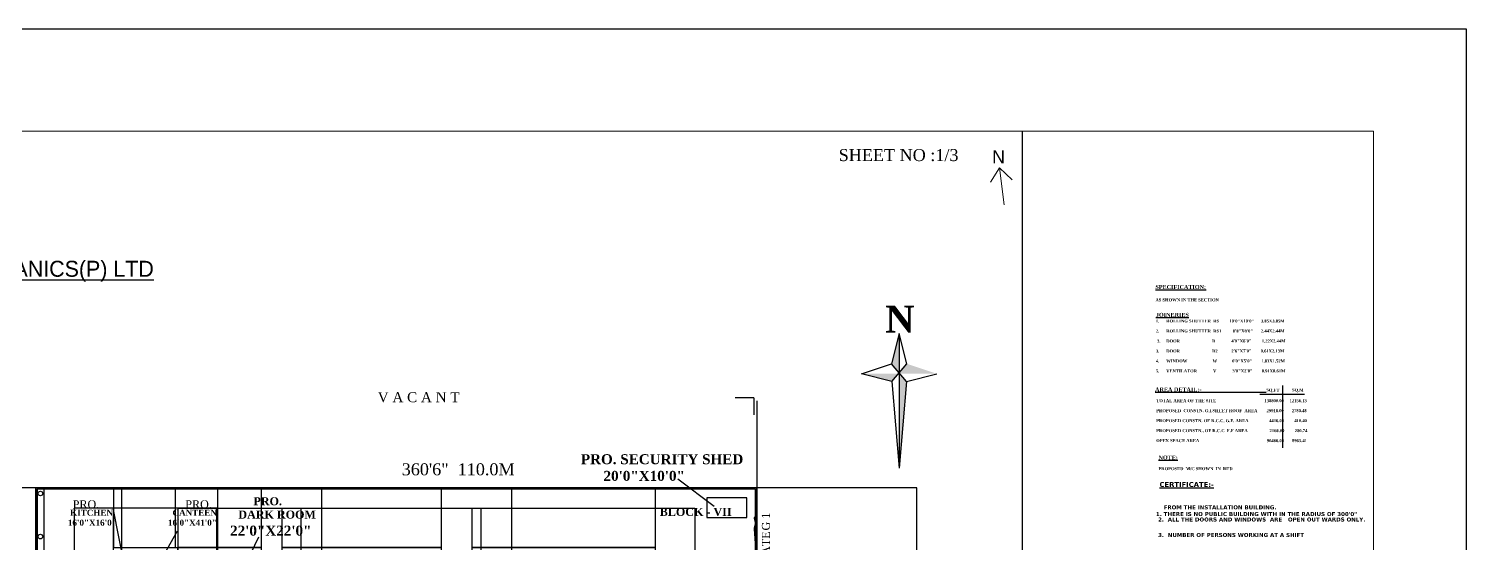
# Model space of a CAD drawing. Header units: metres. Extents: x -4258 to 185371, y -3317 to 113.
# Drawn here: x 4969.3 to 5188.5, y -588.3 to -509.8 of the extents above; entities that cross this region are included whole.
import ezdxf

# ---------------------------------------------------------------- set-up
doc = ezdxf.new("R2010")
doc.units = ezdxf.units.M
doc.header["$LTSCALE"] = 0.5
doc.header["$MEASUREMENT"] = 0
for name, color, linetype in [('BLK_1_INTERNAL_VEHICULAR_ACCESS', 7, 'Continuous'), ('BLK_1_LVL_0_SIDE_SETBACK2', 102, 'Continuous'), ('BLK_2_INTERNAL_VEHICULAR_ACCESS', 7, 'Continuous'), ('BLK_2_LVL_0_SIDE_SETBACK2', 130, 'Continuous'), ('BLK_3_LVL_0_SIDE_SETBACK2', 130, 'Continuous'), ('BLK_4_LVL_0_SIDE_SETBACK2', 130, 'Continuous'), ('BLK_5_INTERNAL_VEHICULAR_ACCESS', 7, 'Continuous'), ('BLK_5_LVL_0_SIDE_SETBACK2', 130, 'Continuous'), ('BLK_6_INTERNAL_VEHICULAR_ACCESS', 7, 'Continuous'), ('BLK_6_LVL_0_SIDE_SETBACK1', 130, 'Continuous'), ('PLOT_BOUNDARY', 70, 'Continuous')]:
    doc.layers.add(name, color=color, linetype=linetype)
doc.layers.add('LOCATION_PLAN', color=7, linetype='Continuous', lineweight=0)
doc.layers.add('NORTH_DIRECTION', color=7, linetype='Continuous', lineweight=0)
doc.layers.add('ROAD_WIDTH', color=7, linetype='Continuous', plot=False)
doc.styles.add('RomanS', font='verdanab.ttf')
doc.styles.get("Standard").update_dxf_attribs({"font": 'times.ttf'})
doc.styles.add('USA TEXT', font='GOTHIC.TTF')

# ---------------------------------------------------------------- blocks, each defined once
blk = doc.blocks.new('KKK')
at = {"ltscale": 30}
h = blk.add_hatch(color=256, dxfattribs=at)
h.paths.add_polyline_path([(84568.7, 5620.6), (84553.3, 5560.1), (84568.7, 5542)])
h.paths.add_polyline_path([(84643.9, 5540.1), (84584.1, 5560.1), (84568.7, 5542), (84570.4, 5540.1)])
h.paths.add_polyline_path([(84568.7, 5350.9), (84583.4, 5524.7), (84570.4, 5540.1), (84568.7, 5540.1)])
h.paths.add_polyline_path([(84554, 5524.7), (84567.1, 5540.1), (84493.6, 5540.1)])
for p, q in [((84568.7, 5620.6), (84553.3, 5560.1)), ((84568.7, 5620.6), (84568.7, 5350.9)), ((84584.1, 5560.1), (84568.7, 5620.6)), ((84493.6, 5540.1), (84553.3, 5560.1)), ((84583.4, 5524.7), (84553.3, 5560.1)), ((84554, 5524.7), (84584.1, 5560.1)), ((84554, 5524.7), (84493.6, 5540.1)), ((84554, 5524.7), (84568.7, 5350.9)), ((84583.4, 5524.7), (84568.7, 5350.9)), ((84583.4, 5524.7), (84643.9, 5540.1))]:
    blk.add_line(p, q, dxfattribs=at)
at = {"insert": (84570.2, 5676.1), "char_height": 53.573, "attachment_point": 2}
blk.add_mtext('\\A1;{\\fTimes New Roman|b1|i0|c0|p18;N}', dxfattribs=at)

msp = doc.modelspace()

# ---------------------------------------------------------------- linework, layer by layer
at = {"color": 0, "linetype": 'ByBlock'}
for p, q in [((5120.84049, -727.05468), (5120.84049, -525.40994)), ((5160.51759, -564.24456), (5160.51759, -573.75363)), ((5079.90314, -566.12095), (5077.05142, -566.12381)), ((5079.90314, -566.12095), (5079.90314, -568.74126)), ((5080.36414, -566.58198), (5080.36414, -695.51622)), ((5157.07237, -565.56623), (5163.843, -565.56623)), ((5073.84644, -582.72422), (5068.28719, -578.5396)), ((4970.41164, -579.84126), (4938.28442, -579.84126)), ((5080.36414, -579.84126), (4970.41164, -579.84126)), ((4970.41164, -579.84126), (4970.41164, -690.25126)), ((5080.1608, -580.04459), (4970.61497, -580.04459)), ((4970.61497, -580.04459), (4970.61497, -690.04793)), ((4971.61497, -580.04459), (4971.61497, -689.04793)), ((5080.1608, -690.04793), (5080.1608, -580.04459)), ((5080.36414, -690.25126), (5080.36414, -579.84126)), ((4983.88575, -591.45316), (4982.26536, -583.19919)), ((5079.96048, -584.39383), (5080.36714, -584.39383)), ((5079.96048, -584.4955), (5080.36714, -584.4955)), ((5079.96048, -584.4955), (5080.36714, -586.0205)), ((5080.36714, -584.4955), (5079.96048, -586.0205)), ((4989.06521, -591.66691), (4992.01336, -586.40171)), ((5002.53672, -591.24495), (5004.4283, -587.35365)), ((5079.96048, -586.0205), (5080.36714, -586.0205)), ((5079.96048, -586.12216), (5080.36714, -592.01883)), ((5080.36714, -586.12216), (5079.96048, -592.01883))]:
    msp.add_line(p, q, dxfattribs=at)
at = {"linetype": 'ByBlock'}
msp.add_lwpolyline([(4490.72084, -509.77527), (5188.52751, -509.77527), (5188.52751, -740.30062), (4490.72084, -740.30062)], close=True, dxfattribs=at)
at = {"color": 1, "linetype": 'ByBlock'}
msp.add_lwpolyline([(5072.74522, -584.41626), (5078.84522, -584.41626), (5078.84522, -581.36626), (5072.74522, -581.36626)], close=True, dxfattribs=at)
at = {"color": 0, "linetype": 'ByBlock'}
for points in [[(5079.96048, -584.39383), (5079.96048, -584.4955), (5080.36714, -584.4955), (5080.36714, -584.39383)], [(5079.96048, -586.0205), (5079.96048, -586.12216), (5080.36714, -586.12216), (5080.36714, -586.0205)]]:
    msp.add_lwpolyline(points, close=True, dxfattribs=at)
at = {"color": 0, "lineweight": -2}
for centre in [(4971.10241, -580.72425), (4971.10241, -587.30976)]:
    msp.add_circle(centre, 0.3535, dxfattribs=at)
at = {"layer": 'BLK_1_INTERNAL_VEHICULAR_ACCESS', "color": 161, "lineweight": -2}
msp.add_lwpolyline([(5036.9508, -582.99126), (5070.9108, -582.99126), (5070.9108, -673.22376), (5036.9508, -673.22376), (5036.9508, -588.99126), (5042.9508, -588.99126), (5042.9508, -667.22376), (5064.9108, -667.22376), (5064.9108, -588.99126), (5042.9508, -588.99126), (5036.9508, -588.99126), (5036.9508, -582.99126)], close=True, dxfattribs=at)
at = {"layer": 'BLK_1_LVL_0_SIDE_SETBACK2', "color": 102, "lineweight": -2}
msp.add_lwpolyline([(5042.9508, -588.99126), (5064.9108, -588.99126), (5064.9108, -579.84126), (5042.9508, -579.84126)], close=True, dxfattribs=at)
at = {"layer": 'BLK_2_INTERNAL_VEHICULAR_ACCESS', "color": 161, "lineweight": -2}
msp.add_lwpolyline([(5007.9758, -588.99126), (5007.9758, -582.99126), (5038.2758, -582.99126), (5038.2758, -607.49626), (5007.9758, -607.49626), (5007.9758, -588.99126), (5013.9758, -588.99126), (5013.9758, -601.49626), (5032.2758, -601.49626), (5032.2758, -588.99126), (5007.9758, -588.99126)], close=True, dxfattribs=at)
at = {"layer": 'BLK_2_LVL_0_SIDE_SETBACK2', "color": 102, "lineweight": -2}
msp.add_lwpolyline([(5013.9758, -588.99126), (5032.2758, -588.99126), (5032.2758, -579.84126), (5013.9758, -579.84126)], close=True, dxfattribs=at)
at = {"layer": 'BLK_3_LVL_0_SIDE_SETBACK2', "color": 102, "lineweight": -2}
msp.add_lwpolyline([(5013.9758, -647.55126), (5032.2758, -647.55126), (5032.2758, -579.84126), (5013.9758, -579.84126)], close=True, dxfattribs=at)
at = {"layer": 'BLK_4_LVL_0_SIDE_SETBACK2', "color": 102, "lineweight": -2}
msp.add_lwpolyline([(4983.4758, -641.45126), (5004.8258, -641.45126), (5004.8258, -579.84126), (4983.4758, -579.84126)], close=True, dxfattribs=at)
at = {"layer": 'BLK_5_INTERNAL_VEHICULAR_ACCESS', "color": 161, "lineweight": -2}
msp.add_lwpolyline([(4982.2558, -588.99126), (4982.2558, -582.99126), (4976.2486, -582.99126), (4976.2558, -607.49626), (4998.0158, -607.49626), (4998.0158, -582.99126), (4982.2558, -582.99126), (4982.2558, -588.99126), (4992.0158, -588.99126), (4992.0158, -601.49626), (4982.2558, -601.49626), (4982.2558, -588.99126)], close=True, dxfattribs=at)
at = {"layer": 'BLK_5_LVL_0_SIDE_SETBACK2', "color": 102, "lineweight": -2}
msp.add_lwpolyline([(4982.2558, -588.99126), (4991.69024, -588.99126), (4991.69024, -579.84126), (4982.2558, -579.84126)], close=True, dxfattribs=at)
at = {"layer": 'BLK_6_INTERNAL_VEHICULAR_ACCESS', "color": 161, "lineweight": -2}
msp.add_lwpolyline([(4992.1158, -588.99126), (4992.1158, -582.99126), (5010.8258, -582.99126), (5010.8258, -601.70126), (4992.1158, -601.70126), (4992.1158, -588.99126), (4998.1158, -588.99126), (4998.1158, -595.70126), (5004.8258, -595.70126), (5004.8258, -588.99126), (4992.1158, -588.99126)], close=True, dxfattribs=at)
at = {"layer": 'BLK_6_LVL_0_SIDE_SETBACK1', "color": 171}
msp.add_lwpolyline([(4998.1158, -588.99126), (5004.8258, -588.99126), (5004.8258, -579.84126), (4998.1158, -579.84126)], close=True, dxfattribs=at)
at = {"layer": 'LOCATION_PLAN', "color": 7}
msp.add_lwpolyline([(4914.44581, -525.40994), (5174.38771, -525.40994), (5174.38771, -727.05468), (4914.44581, -727.05468)], close=True, dxfattribs=at)
at = {"layer": 'NORTH_DIRECTION', "color": 7}
for points in [[(5118.06271, -536.67131), (5118.06271, -536.67131), (5117.37393, -530.99686), (5115.98969, -533.21523)], [(5119.26406, -532.83458), (5119.26406, -532.83458), (5117.37393, -530.99686)]]:
    msp.add_lwpolyline(points, dxfattribs=at)
at = {"layer": 'PLOT_BOUNDARY', "color": 5, "linetype": 'ByBlock'}
msp.add_lwpolyline([(4970.41164, -579.84126), (5080.36414, -579.84126), (5080.36414, -690.25126), (4970.41164, -690.25126)], close=True, dxfattribs=at)
at = {"layer": 'PLOT_BOUNDARY', "color": 6, "linetype": 'ByBlock'}
msp.add_lwpolyline([(4970.41164, -579.84126), (5080.36414, -579.84126), (5080.36414, -690.25126), (4970.41164, -690.25126)], close=True, dxfattribs=at)
at = {"layer": 'PLOT_BOUNDARY', "color": 70, "linetype": 'ByBlock'}
msp.add_lwpolyline([(4970.41164, -579.84126), (5080.36414, -579.84126), (5080.36414, -690.25126), (4970.41164, -690.25126)], close=True, dxfattribs=at)
at = {"layer": 'ROAD_WIDTH', "color": 1, "lineweight": -2}
msp.add_lwpolyline([(5080.36416, -691.08467), (5104.76416, -691.08467), (5104.76414, -579.84126), (5080.36414, -579.84126)], close=True, dxfattribs=at)

# ---------------------------------------------------------------- block references
at = {"color": 7, "xscale": 0.0762500000013647, "yscale": 0.0762500000013647, "zscale": 0.0762500000013647}
msp.add_blockref('KKK', (-1346.32367, -984.87904), dxfattribs=at)

# ---------------------------------------------------------------- texts
at = {"color": 0, "style": 'RomanS'}
for s, height, p in [('%%UCERTIFICATE:-', 0.7558324, (5141.75312, -579.73405)), ('FROM THE INSTALLATION BUILDING.', 0.61, (5142.38976, -583.14813)), ('1. THERE IS NO PUBLIC BUILDING WITH IN THE RADIUS OF 300\'0"', 0.61, (5141.20106, -584.17269)), ('2.  ALL THE DOORS AND WINDOWS  ARE   OPEN OUT WARDS ONLY.', 0.61, (5141.53382, -585.00404)), ('3.  NUMBER OF PERSONS WORKING AT A SHIFT    ', 0.61, (5141.53382, -587.36537))]:
    msp.add_text(s, height=height, dxfattribs=at).set_placement(p)
at = {"color": 0, "linetype": 'ByBlock', "attachment_point": 1}
for s, insert, char_height, width in [('SHEET NO :1/3', (5092.83168, -528.14927), 1.83, 27.9138005), ('\\A1;V A C A N T', (5022.54023, -565.26334), 1.525, 18.5060592), ('360\'6"  110.0M', (5026.19925, -576.11923), 1.83, 27.9138005)]:
    msp.add_mtext(s, dxfattribs=dict(at, insert=insert, char_height=char_height, width=width))
at = {"color": 0, "linetype": 'Continuous', "insert": (4963.28849, -545.20244), "char_height": 2.44, "width": 1993.51117, "attachment_point": 2}
msp.add_mtext('{\\fVineta BT|b0|i0|c0|p82;\\LFOR M/S. GG ORGANICS(P) LTD }', dxfattribs=at)
at = {"color": 7, "char_height": 0.4575, "attachment_point": 1}
for s, insert, width in [('{\\fTimes New Roman|b1|i0|c0|p18;\\H1.333x;\\LSPECIFICATION;\\l \\P\\P\\H0.75019x;AS SHOWN IN THE SECTION}', (5141.13458, -548.90437), 11.4119785), ('{\\fTimes New Roman|b1|i0|c0|p18;\\H1.333x;   \\LJOINERIES\\l\\P   \\H0.75019x;1.      ROLLING SHUTTER  RS         10\'0\'\'X10\'0\'\'      3.05X3.05M\\P    \\P    2.      ROLLING SHUTTER  RS1          8\'0"X8\'0"       2.44X2.44M\\P\\P     3.     DOOR                            D              4\'0"X8\'0"         1.22X2.44M\\P\\P    3.      DOOR                            D2            2\'6"X7\'0"        0.61X2.13M\\P\\P    4.      WINDOW                      W             6\'0\'\'X5\'0\'\'        1.83X1.52M                  \\P\\P    5.      VENTILATOR              V              3\'0"X2\'0"        0.91X0.61M}', (5140.50517, -553.14896), 20.6862854), ('{\\fTimes New Roman|b1|i0|c0|p18;     \\H1.3333x;\\LAREA DETAIL:-\\l  \\H0.75002x;                                                      SQ.FT           SQ.M\\P\\P      TOTAL AREA OF THE SITE                                          130800.00     12156.13                        \\P\\P      PROPOSED  CONSTN. G.I.SHEET ROOF  AREA        29918.00       2780.48\\P\\P      PROPOSED CONSTN. OF R.C.C. G.F. AREA                  4416.00         410.40\\P\\P      PROPOSED CONSTN., OF R.C.C  F.F AREA                   2160.00         200.74\\P\\P      OPEN SPACE AREA                                                           96466.00       8965.41                         \\H1.333x;                        }', (5140.20248, -564.5493), 33.1866866), ('{\\fTimes New Roman|b1|i0|c0|p18;\\H1.333x;\\LNOTE:\\H0.75019x;\\l\\P\\PPROPOSED  M/C SHOWN  IN  RED}', (5141.59637, -574.92842), 18.2130563)]:
    msp.add_mtext(s, dxfattribs=dict(at, insert=insert, width=width))
at = {"color": 0, "attachment_point": 1}
for s, insert, char_height, width in [('\\A1;{\\fTimes New Roman|b1|i0|c0|p18;     PRO. SECURITY SHED\\P           20\'0"X10\'0"\\P          }', (5050.63763, -574.72969), 1.525, 29.9007172), ('\\A1;PRO.', (4976.03297, -581.76634), 1.22, 16.5318271), ('\\A1;PRO.', (4993.19865, -581.76634), 1.22, 16.5318271), ('\\A1;{\\fTimes New Roman|b1|i0|c0|p18;        PRO.\\P   DARK ROOM }', (4999.90169, -581.29978), 1.22, 16.5318271), ('\\A1;{\\fTimes New Roman|b1|i0|c0|p18;BLOCK - VII}', (5065.547, -582.92572), 1.22, 16.5318271), ('\\A1;{\\fTimes New Roman|b1|i0|c0|p18;                          KITCHEN \\P                         16\'0"X16\'0"                    }', (4966.65435, -583.19919), 0.915, 26.8687529), ('\\A1;{\\fTimes New Roman|b1|i0|c0|p18;                          CANTEEN \\P                        16\'0"X41\'0"                    }', (4982.26536, -583.19919), 0.915, 26.8687529), ('\\A1;{\\fTimes New Roman|b1|i0|c0|p18;        \\P    22\'0"X22\'0"\\P          }', (4997.72274, -583.09268), 1.525, 16.5318271)]:
    msp.add_mtext(s, dxfattribs=dict(at, insert=insert, char_height=char_height, width=width))
at = {"color": 0, "char_height": 1.22, "width": 16.5318271, "attachment_point": 1, "rotation": 90}
for s, insert in [('\\A1;G 1', (5081.12154, -586.37574)), ('\\A1;GATE', (5081.12154, -591.43277))]:
    msp.add_mtext(s, dxfattribs=dict(at, insert=insert))
at = {"layer": 'NORTH_DIRECTION', "color": 7, "insert": (5116.25015, -528.32876), "char_height": 2, "attachment_point": 1, "style": 'USA TEXT'}
msp.add_mtext_dynamic_manual_height_columns('N', width=1.1850696, gutter_width=30, heights=[2.65126], dxfattribs=at)

doc.saveas('drawing.dxf')
